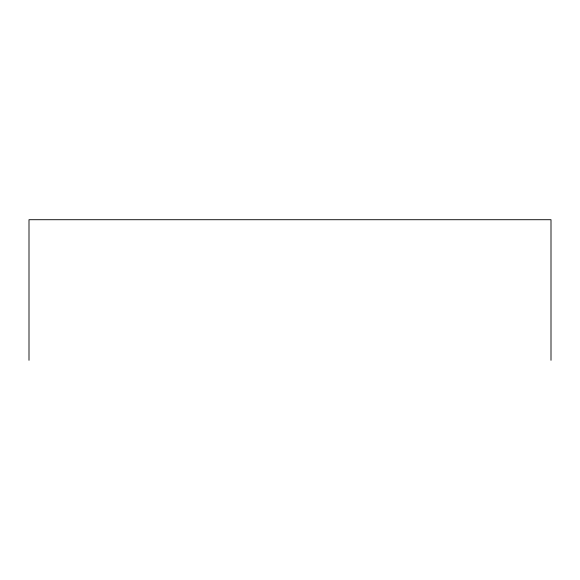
<?xml version="1.0" encoding="UTF-8"?>
<svg xmlns="http://www.w3.org/2000/svg" width="580" height="580" viewBox="0 0 580 580"><rect width="100%" height="100%" fill="white"/><g stroke="black" fill="none" stroke-linecap="round" stroke-linejoin="round"><path stroke-width="0.87" d="M551 360.289L551 219.711L29 219.711L29 360.289"/></g></svg>
